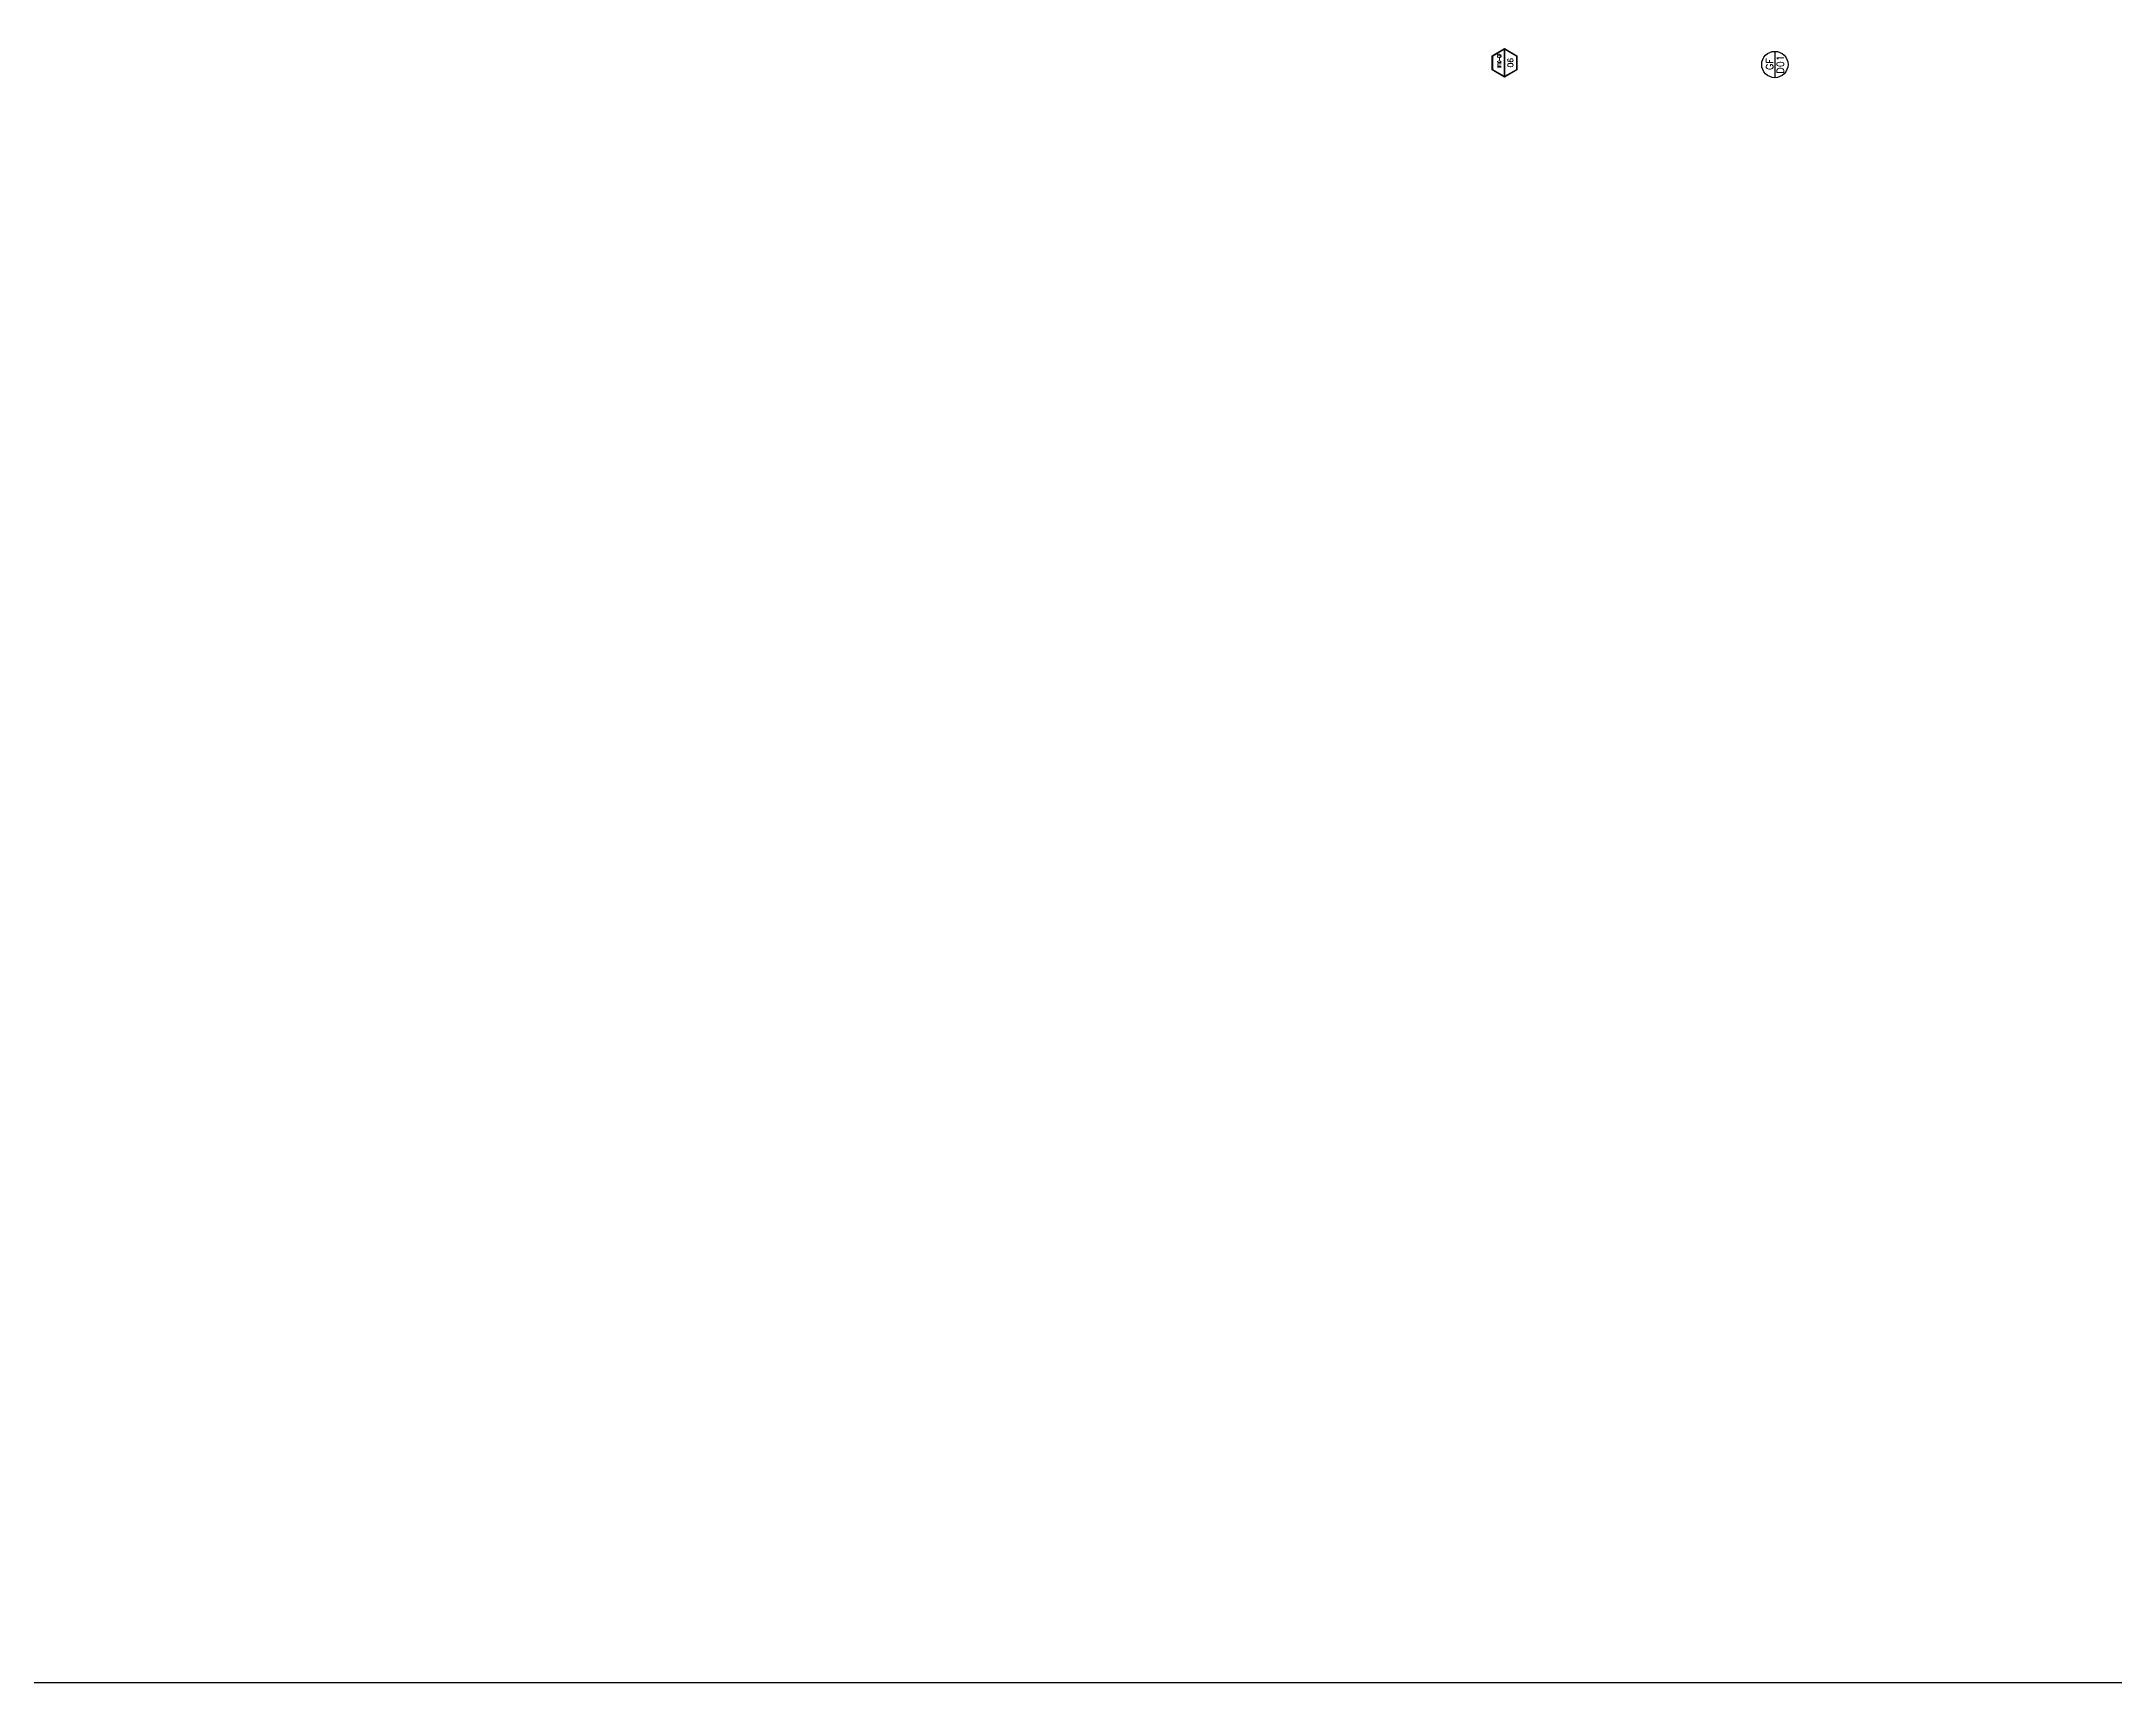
# Model space of a CAD drawing. Header units: centimetres. Extents: x 96271 to 179142, y 9855 to 112216.
# Drawn here: x 135061 to 138497, y 9855 to 12575 of the extents above; entities that cross this region are included whole.
import ezdxf
from ezdxf.enums import TextEntityAlignment as Align

# ---------------------------------------------------------------- set-up
doc = ezdxf.new("R2010")
doc.units = ezdxf.units.CM
doc.header["$LTSCALE"] = 100
doc.header["$MEASUREMENT"] = 0
doc.layers.get('0').update_dxf_attribs({"linetype": 'CONTINUOUS'})
doc.layers.add('A-DOOR-ANOT', color=111, linetype='CONTINUOUS')
doc.layers.add('A-WINDOW-ANOT', color=131, linetype='CONTINUOUS')
doc.styles.add('ROMAND', font='romand.shx', dxfattribs={"height": 10})

# ---------------------------------------------------------------- blocks, each defined once
blk = doc.blocks.new('DOOR NO')
blk.add_line((1261, 534), (661, 534))
blk.add_circle((961, 534), 300)
at = {"style": 'ROMAND'}
for tag, p in [('LEVEL', (969, 572)), ('DOOR', (966, 327))]:
    blk.add_attdef(tag, text='', height=162, dxfattribs=at).set_placement(p, align=Align.CENTER)
blk = doc.blocks.new('WINDOW-TAGS')
at = {"color": 4}
for p, q in [((231, 535), (1283, 535)), ((231, 528), (1283, 528)), ((231, 521), (1283, 521))]:
    blk.add_line(p, q, dxfattribs=at)
for points in [[(1299, 528), (1028, 997), (486, 997), (215, 528), (486, 58), (1028, 58)], [(1291, 528), (1024, 990), (490, 990), (223, 528), (490, 65), (1024, 65)], [(1283, 528), (1020, 983), (494, 983), (231, 528), (494, 72), (1020, 72)]]:
    blk.add_lwpolyline(points, close=True, dxfattribs=at)
at = {"color": 4, "style": 'ROMAND'}
for tag, p in [('LEVEL', (761, 644)), ('WINDOW-NO', (871, 199))]:
    blk.add_attdef(tag, text='', height=210, dxfattribs=at).set_placement(p, align=Align.CENTER)

msp = doc.modelspace()

# ---------------------------------------------------------------- linework, layer by layer
msp.add_lwpolyline([(127018.411, 9855.211), (156747.283, 9855.211), (156747.283, 19227.535), (127018.411, 19227.535)], close=True)

# ---------------------------------------------------------------- block references
at = {"layer": 'A-DOOR-ANOT', "xscale": 0.07259999999973843, "yscale": 0.07259999999973843, "zscale": 0.07259999999973843, "rotation": 90}
msp.add_blockref('DOOR NO', (137973.057, 12466.917), dxfattribs=at).add_auto_attribs({'LEVEL': 'GF', 'DOOR': 'D01'})
at = {"layer": 'A-WINDOW-ANOT'}
ref = msp.add_blockref('WINDOW-TAGS', (137463.463, 12506.554), dxfattribs=dict(at, xscale=-0.04355999999916094, yscale=0.04355999999916094, zscale=0.04355999999916094, rotation=270))
ref.add_attrib('LEVEL', '06', dxfattribs={"layer": '0', "color": 4, "height": 9.1344, "rotation": 90, "style": 'ROMAND'}).set_placement((137500.636, 12539.711), align=Align.CENTER)
ref.add_attrib('WINDOW-NO', 'W10-GF', (137480.525, 12531.053), dxfattribs={"layer": '0', "color": 4, "height": 6, "rotation": 90, "style": 'ROMAND', "width": 0.6})

doc.saveas('drawing.dxf')
